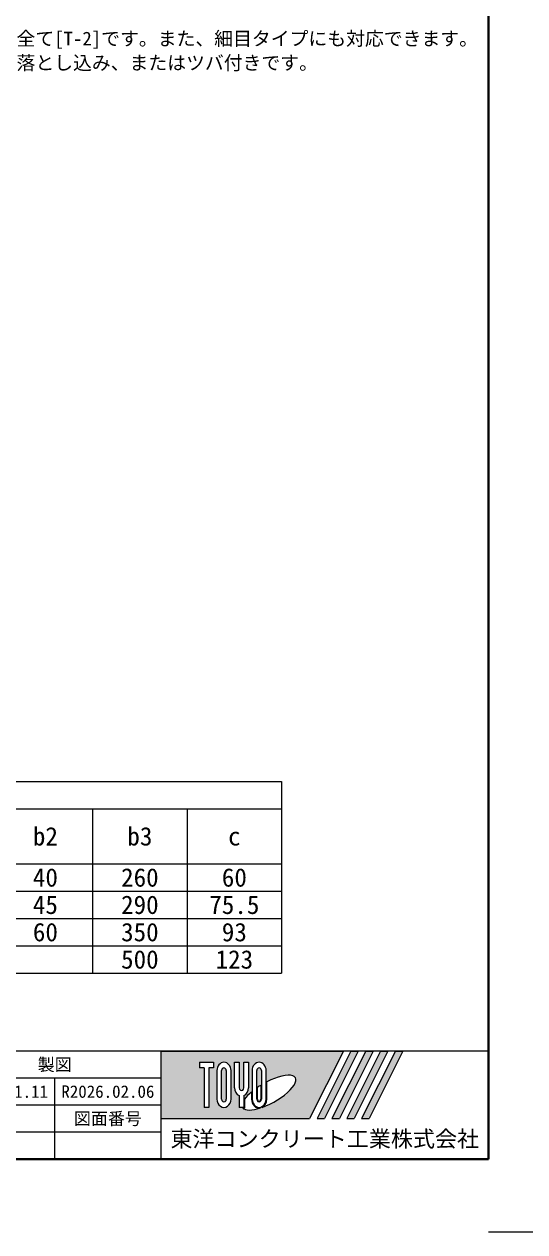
# Model space of a CAD drawing. Units: millimetres at full size, sheet at 1:30; details may follow other scales. Extents: x 19038 to 49388, y -43687 to -27642.
# Drawn here: x 28381 to 29413, y -32646 to -30155 of the extents above; entities that cross this region are included whole.
import ezdxf
from ezdxf.enums import TextEntityAlignment as Align

# ---------------------------------------------------------------- set-up
doc = ezdxf.new("R2010")
doc.units = ezdxf.units.MM
doc.header["$LTSCALE"] = 30
for name, color, linetype, lineweight in [('Defpoints_3', 7, 'Continuous', 13), ('図枠', 7, 'Continuous', 5), ('寸法表', 7, 'Continuous', 13)]:
    doc.layers.add(name, color=color, linetype=linetype, lineweight=lineweight)
doc.layers.add('文字', color=7, linetype='Continuous')
doc.styles.add('ＭＳ ゴシック', font='')
doc.styles.get('ＭＳ ゴシック').set_extended_font_data('MS Gothic')

msp = doc.modelspace()

# ---------------------------------------------------------------- hatches: boundary and pattern name
at = {"layer": '図枠'}
h = msp.add_hatch(color=256, dxfattribs=at)
h.paths.add_polyline_path([(28662.99, -32272.97), (28662.99, -32412.19), (28969.28, -32412.19), (29038.89, -32272.97)])
edge = h.paths.add_edge_path(flags=16)
edge.add_ellipse((28885.37, -32358.67), major_axis=(54.55, 30.53), ratio=0.3471473, start_angle=-144.31122, end_angle=72.1899, ccw=False)
edge.add_ellipse((28865.17, -32371.85), major_axis=(0, 18.56), ratio=0.8463542, start_angle=-160.70346, end_angle=-90)
edge.add_line((28880.88, -32371.85), (28880.88, -32336.46))
edge = h.paths.add_edge_path(flags=16)
edge.add_ellipse((28865.17, -32313.31), major_axis=(0, 17.13), ratio=0.8463542, start_angle=-90, end_angle=90, ccw=False)
edge.add_line((28879.68, -32313.31), (28879.68, -32371.85))
edge.add_ellipse((28865.17, -32371.85), major_axis=(0, 17.13), ratio=0.8463542, start_angle=90, end_angle=-90, ccw=False)
edge.add_line((28850.67, -32371.85), (28850.67, -32313.31))
edge = h.paths.add_edge_path(flags=16)
edge.add_line((28870.01, -32313.31), (28870.01, -32371.85))
edge.add_ellipse((28865.17, -32371.85), major_axis=(0, 5.71), ratio=0.8463542, start_angle=90, end_angle=-90, ccw=False)
edge.add_line((28860.34, -32371.85), (28860.34, -32313.31))
edge.add_ellipse((28865.17, -32313.31), major_axis=(0, 5.71), ratio=0.8463542, start_angle=-90, end_angle=90, ccw=False)
edge = h.paths.add_edge_path(flags=16)
edge.add_line((28868.8, -32343.23), (28868.8, -32371.85))
edge.add_ellipse((28865.17, -32371.85), major_axis=(0, 4.28), ratio=0.8463541, start_angle=90, end_angle=-90, ccw=False)
edge.add_line((28861.55, -32371.85), (28861.55, -32347.91))
edge.add_ellipse((28885.37, -32358.67), major_axis=(54.55, 30.53), ratio=0.3471473, start_angle=107.79174, end_angle=126.47132, ccw=False)
edge = h.paths.add_edge_path(flags=16)
edge.add_line((28843.42, -32296.17), (28843.42, -32348.65))
edge.add_ellipse((28828.92, -32348.65), major_axis=(0, 17.13), ratio=0.8463542, start_angle=-163.34117, end_angle=-90, ccw=False)
edge.add_line((28833.75, -32364.8), (28833.75, -32388.98))
edge.add_line((28833.75, -32388.98), (28824.08, -32388.98))
edge.add_line((28824.08, -32388.98), (28824.08, -32364.8))
edge.add_ellipse((28828.92, -32348.65), major_axis=(0, 17.13), ratio=0.8463542, start_angle=90, end_angle=163.34117, ccw=False)
edge.add_line((28814.42, -32348.65), (28814.42, -32296.17))
edge.add_line((28814.42, -32296.17), (28824.08, -32296.17))
edge.add_line((28824.08, -32296.17), (28824.08, -32348.65))
edge.add_ellipse((28828.92, -32348.65), major_axis=(0, 5.71), ratio=0.8463542, start_angle=90, end_angle=-90)
edge.add_line((28833.75, -32348.65), (28833.75, -32296.17))
edge.add_line((28833.75, -32296.17), (28843.42, -32296.17))
edge = h.paths.add_edge_path(flags=16)
edge.add_line((28849.46, -32357.07), (28849.46, -32371.85))
edge.add_ellipse((28865.17, -32371.85), major_axis=(0, 18.56), ratio=0.8463542, start_angle=90, end_angle=-171.54427)
edge.add_ellipse((28885.37, -32358.67), major_axis=(54.55, 30.53), ratio=0.3471473, start_angle=-178.64954, end_angle=-148.29244, ccw=False)
edge.add_line((28831.67, -32390.41), (28834.96, -32390.41))
edge.add_line((28834.96, -32390.41), (28834.96, -32372.31))
edge.add_ellipse((28885.37, -32358.67), major_axis=(54.55, 30.53), ratio=0.3471473, start_angle=148.21912, end_angle=165.90812, ccw=False)
edge = h.paths.add_edge_path(flags=16)
edge.add_ellipse((28792.66, -32313.31), major_axis=(0, 17.13), ratio=0.8463542, start_angle=-90, end_angle=90, ccw=False)
edge.add_line((28807.17, -32313.31), (28807.17, -32371.85))
edge.add_ellipse((28792.66, -32371.85), major_axis=(0, 17.13), ratio=0.8463542, start_angle=90, end_angle=-90, ccw=False)
edge.add_line((28778.16, -32371.85), (28778.16, -32313.31))
edge = h.paths.add_edge_path(flags=16)
edge.add_line((28797.5, -32313.31), (28797.5, -32371.85))
edge.add_ellipse((28792.66, -32371.85), major_axis=(0, 5.71), ratio=0.8463542, start_angle=90, end_angle=-90, ccw=False)
edge.add_line((28787.83, -32371.85), (28787.83, -32313.31))
edge.add_ellipse((28792.66, -32313.31), major_axis=(0, 5.71), ratio=0.8463542, start_angle=-90, end_angle=90, ccw=False)
h.paths.add_polyline_path([(28770.91, -32296.17), (28770.91, -32307.59), (28761.24, -32307.59), (28761.24, -32388.98), (28751.57, -32388.98), (28751.57, -32307.59), (28741.91, -32307.59), (28741.91, -32296.17)], flags=16)
for points in [[(28984.59, -32412.19), (28999.9, -32412.19), (29069.51, -32272.97), (29054.2, -32272.97)], [(29100.14, -32272.97), (29084.83, -32272.97), (29015.22, -32412.19), (29030.53, -32412.19)], [(29130.77, -32272.97), (29115.46, -32272.97), (29045.85, -32412.19), (29061.16, -32412.19)], [(29161.4, -32272.97), (29146.08, -32272.97), (29076.47, -32412.19), (29091.79, -32412.19)]]:
    msp.add_hatch(color=256, dxfattribs=at).paths.add_polyline_path(points)

# ---------------------------------------------------------------- linework, layer by layer
at = {"layer": 'Defpoints_3', "color": 8, "lineweight": 0}
msp.add_line((28327.12, -32055.8), (28521.89, -32055.8), dxfattribs=at)
at = {"layer": 'Defpoints_3'}
msp.add_line((29337.99, -32645.72), (29487.99, -32645.72), dxfattribs=at)
at = {"layer": '図枠', "lineweight": 40}
for p in [(29337.99, -28340.72), (26637.99, -32495.72)]:
    msp.add_line(p, (29337.99, -32495.72), dxfattribs=at)
at = {"layer": '図枠', "lineweight": 13}
for p, q in [((29337.99, -32272.97), (26637.99, -32272.97)), ((28662.99, -32495.72), (28662.99, -32272.97)), ((28662.99, -32328.65), (28004.87, -32328.65)), ((28443.62, -32495.72), (28443.62, -32328.65)), ((28662.99, -32384.34), (26637.99, -32384.34)), ((28662.99, -32440.03), (28004.87, -32440.03))]:
    msp.add_line(p, q, dxfattribs=at)
at = {"layer": '図枠'}
for p, q in [((28662.99, -32272.97), (29038.89, -32272.97)), ((29038.89, -32272.97), (28969.28, -32412.19)), ((29054.2, -32272.97), (28984.59, -32412.19)), ((29069.51, -32272.97), (28999.9, -32412.19)), ((29084.83, -32272.97), (29015.22, -32412.19)), ((29100.14, -32272.97), (29030.53, -32412.19)), ((29115.46, -32272.97), (29045.85, -32412.19)), ((29054.2, -32272.97), (29069.51, -32272.97)), ((29130.77, -32272.97), (29061.16, -32412.19)), ((29146.08, -32272.97), (29076.47, -32412.19)), ((29084.83, -32272.97), (29100.14, -32272.97)), ((29161.4, -32272.97), (29091.79, -32412.19)), ((29115.46, -32272.97), (29130.77, -32272.97)), ((29146.08, -32272.97), (29161.4, -32272.97)), ((28741.91, -32296.17), (28741.91, -32307.59)), ((28741.91, -32296.17), (28770.91, -32296.17)), ((28770.91, -32296.17), (28770.91, -32307.59)), ((28814.42, -32296.17), (28824.08, -32296.17)), ((28814.42, -32348.65), (28814.42, -32296.17)), ((28824.08, -32296.17), (28824.08, -32348.65)), ((28833.75, -32296.17), (28843.42, -32296.17)), ((28833.75, -32348.65), (28833.75, -32296.17)), ((28843.42, -32296.17), (28843.42, -32348.65)), ((28751.57, -32307.59), (28741.91, -32307.59)), ((28751.57, -32307.59), (28751.57, -32388.98)), ((28761.24, -32307.59), (28761.24, -32388.98)), ((28770.91, -32307.59), (28761.24, -32307.59)), ((28778.16, -32313.31), (28778.16, -32371.85)), ((28787.83, -32371.85), (28787.83, -32313.31)), ((28797.5, -32313.31), (28797.5, -32371.85)), ((28807.17, -32371.85), (28807.17, -32313.31)), ((28850.67, -32313.31), (28850.67, -32371.85)), ((28860.34, -32371.85), (28860.34, -32313.31)), ((28870.01, -32313.31), (28870.01, -32371.85)), ((28879.68, -32371.85), (28879.68, -32313.31)), ((28861.55, -32371.85), (28861.55, -32347.91)), ((28868.8, -32343.23), (28868.8, -32371.85)), ((28880.88, -32371.85), (28880.88, -32336.46)), ((28824.08, -32364.8), (28824.08, -32388.98)), ((28833.75, -32364.8), (28833.75, -32388.98)), ((28834.96, -32372.31), (28834.96, -32390.41)), ((28849.46, -32357.07), (28849.46, -32371.85)), ((28761.24, -32388.98), (28751.57, -32388.98)), ((28833.75, -32388.98), (28824.08, -32388.98)), ((28831.67, -32390.41), (28834.96, -32390.41)), ((28662.99, -32412.19), (28969.28, -32412.19)), ((28984.59, -32412.19), (28999.9, -32412.19)), ((29015.22, -32412.19), (29030.53, -32412.19)), ((29045.85, -32412.19), (29061.16, -32412.19)), ((29076.47, -32412.19), (29091.79, -32412.19))]:
    msp.add_line(p, q, dxfattribs=at)
for centre, major_axis, ratio, start_param, end_param in [((28792.66, -32313.31), (0, 17.13), 0.846354, 4.712389, 7.8539816), ((28865.17, -32313.31), (0, 17.13), 0.846354, 4.712389, 7.8539816), ((28792.66, -32313.31), (0, 5.71), 0.846354, 4.712389, 7.8539816), ((28865.17, -32313.31), (0, 5.71), 0.846354, 4.712389, 7.8539816), ((28885.37, -32358.67), (54.55, 30.53), 0.347147, 4.2621853, 7.7429163), ((28885.37, -32358.67), (54.55, 30.53), 0.347147, 1.6817405, 1.8219833), ((28792.66, -32371.85), (0, 17.13), 0.846354, 1.5707963, 4.712389), ((28792.66, -32371.85), (0, 5.71), 0.846354, 1.5707963, 4.712389), ((28828.92, -32348.65), (0, 17.13), 0.846354, 1.5707963, 2.8017557), ((28828.92, -32348.65), (0, 5.71), 0.846354, 1.5707963, 4.712389), ((28828.92, -32348.65), (0, 17.13), 0.846354, 3.4814296, 4.712389), ((28885.37, -32358.67), (54.55, 30.53), 0.347147, 2.0815197, 2.5155126), ((28865.17, -32371.85), (0, 18.56), 0.846354, 1.5707963, 3.3154679), ((28865.17, -32371.85), (0, 17.13), 0.846354, 1.5707963, 4.712389), ((28865.17, -32371.85), (0, 5.71), 0.846354, 1.5707963, 4.712389), ((28865.17, -32371.85), (0, 4.28), 0.846354, 1.5707963, 4.712389), ((28865.17, -32371.85), (0, 18.56), 0.846354, 3.5338438, 4.712389), ((28885.37, -32358.67), (54.55, 30.53), 0.347147, 3.2093975, 4.2004451)]:
    msp.add_ellipse(centre, major_axis=major_axis, ratio=ratio, start_param=start_param, end_param=end_param, dxfattribs=at)
at = {"layer": '寸法表'}
for p, q in [((27064.57, -31717.04), (28911.42, -31717.04)), ((28911.42, -31717.04), (28911.42, -32112.13)), ((27353.28, -31773.37), (28911.42, -31773.37)), ((28521.89, -31773.37), (28521.89, -32112.13)), ((28716.66, -31773.37), (28716.66, -32112.13)), ((27064.57, -31886.8), (28911.42, -31886.8)), ((27064.57, -31943.13), (28911.42, -31943.13)), ((27064.57, -31999.47), (28911.42, -31999.47)), ((28521.89, -32055.8), (28911.42, -32055.8)), ((27064.57, -32112.13), (28911.42, -32112.13))]:
    msp.add_line(p, q, dxfattribs=at)

# ---------------------------------------------------------------- texts
at = {"layer": '図枠', "style": 'ＭＳ ゴシック'}
for s, height, p in [('製図', 25.63, (28443.62, -32300.81)), ('E2015.01.11', 25.63, (28333.93, -32356.5)), ('R2026.02.06', 25.63, (28553.31, -32356.5)), ('図面番号', 25.63, (28553.31, -32412.19)), ('東洋コンクリート工業株式会社', 33.32, (29000.49, -32453.95))]:
    msp.add_text(s, height=height, dxfattribs=at).set_placement(p, align=Align.MIDDLE_CENTER)
at = {"layer": '寸法表', "style": 'ＭＳ ゴシック'}
for s, p in [('b2', (28424.5, -31830.09)), ('b3', (28619.27, -31830.09)), ('c', (28814.04, -31830.09)), ('40', (28424.5, -31914.97)), ('260', (28619.27, -31914.97)), ('60', (28814.04, -31914.97)), ('45', (28424.5, -31971.3)), ('290', (28619.27, -31971.3)), ('75.5', (28814.04, -31971.3)), ('60', (28424.5, -32027.63)), ('350', (28619.27, -32027.63)), ('93', (28814.04, -32027.63)), ('500', (28619.27, -32083.97)), ('123', (28814.04, -32083.97))]:
    msp.add_text(s, height=37.98, dxfattribs=at).set_placement(p, align=Align.MIDDLE_CENTER)
at = {"layer": '文字', "style": 'ＭＳ ゴシック'}
for s, p in [('注(2)グレーチングは全て[T-2]です。また、細目タイプにも対応できます。', (27996.02, -30170.95)), ('\u3000(3)グレーチングは落とし込み、またはツバ付きです。', (27996.02, -30220.95))]:
    msp.add_text(s, height=28.48, dxfattribs=at).set_placement(p, align=Align.TOP_LEFT)

doc.saveas('drawing.dxf')
